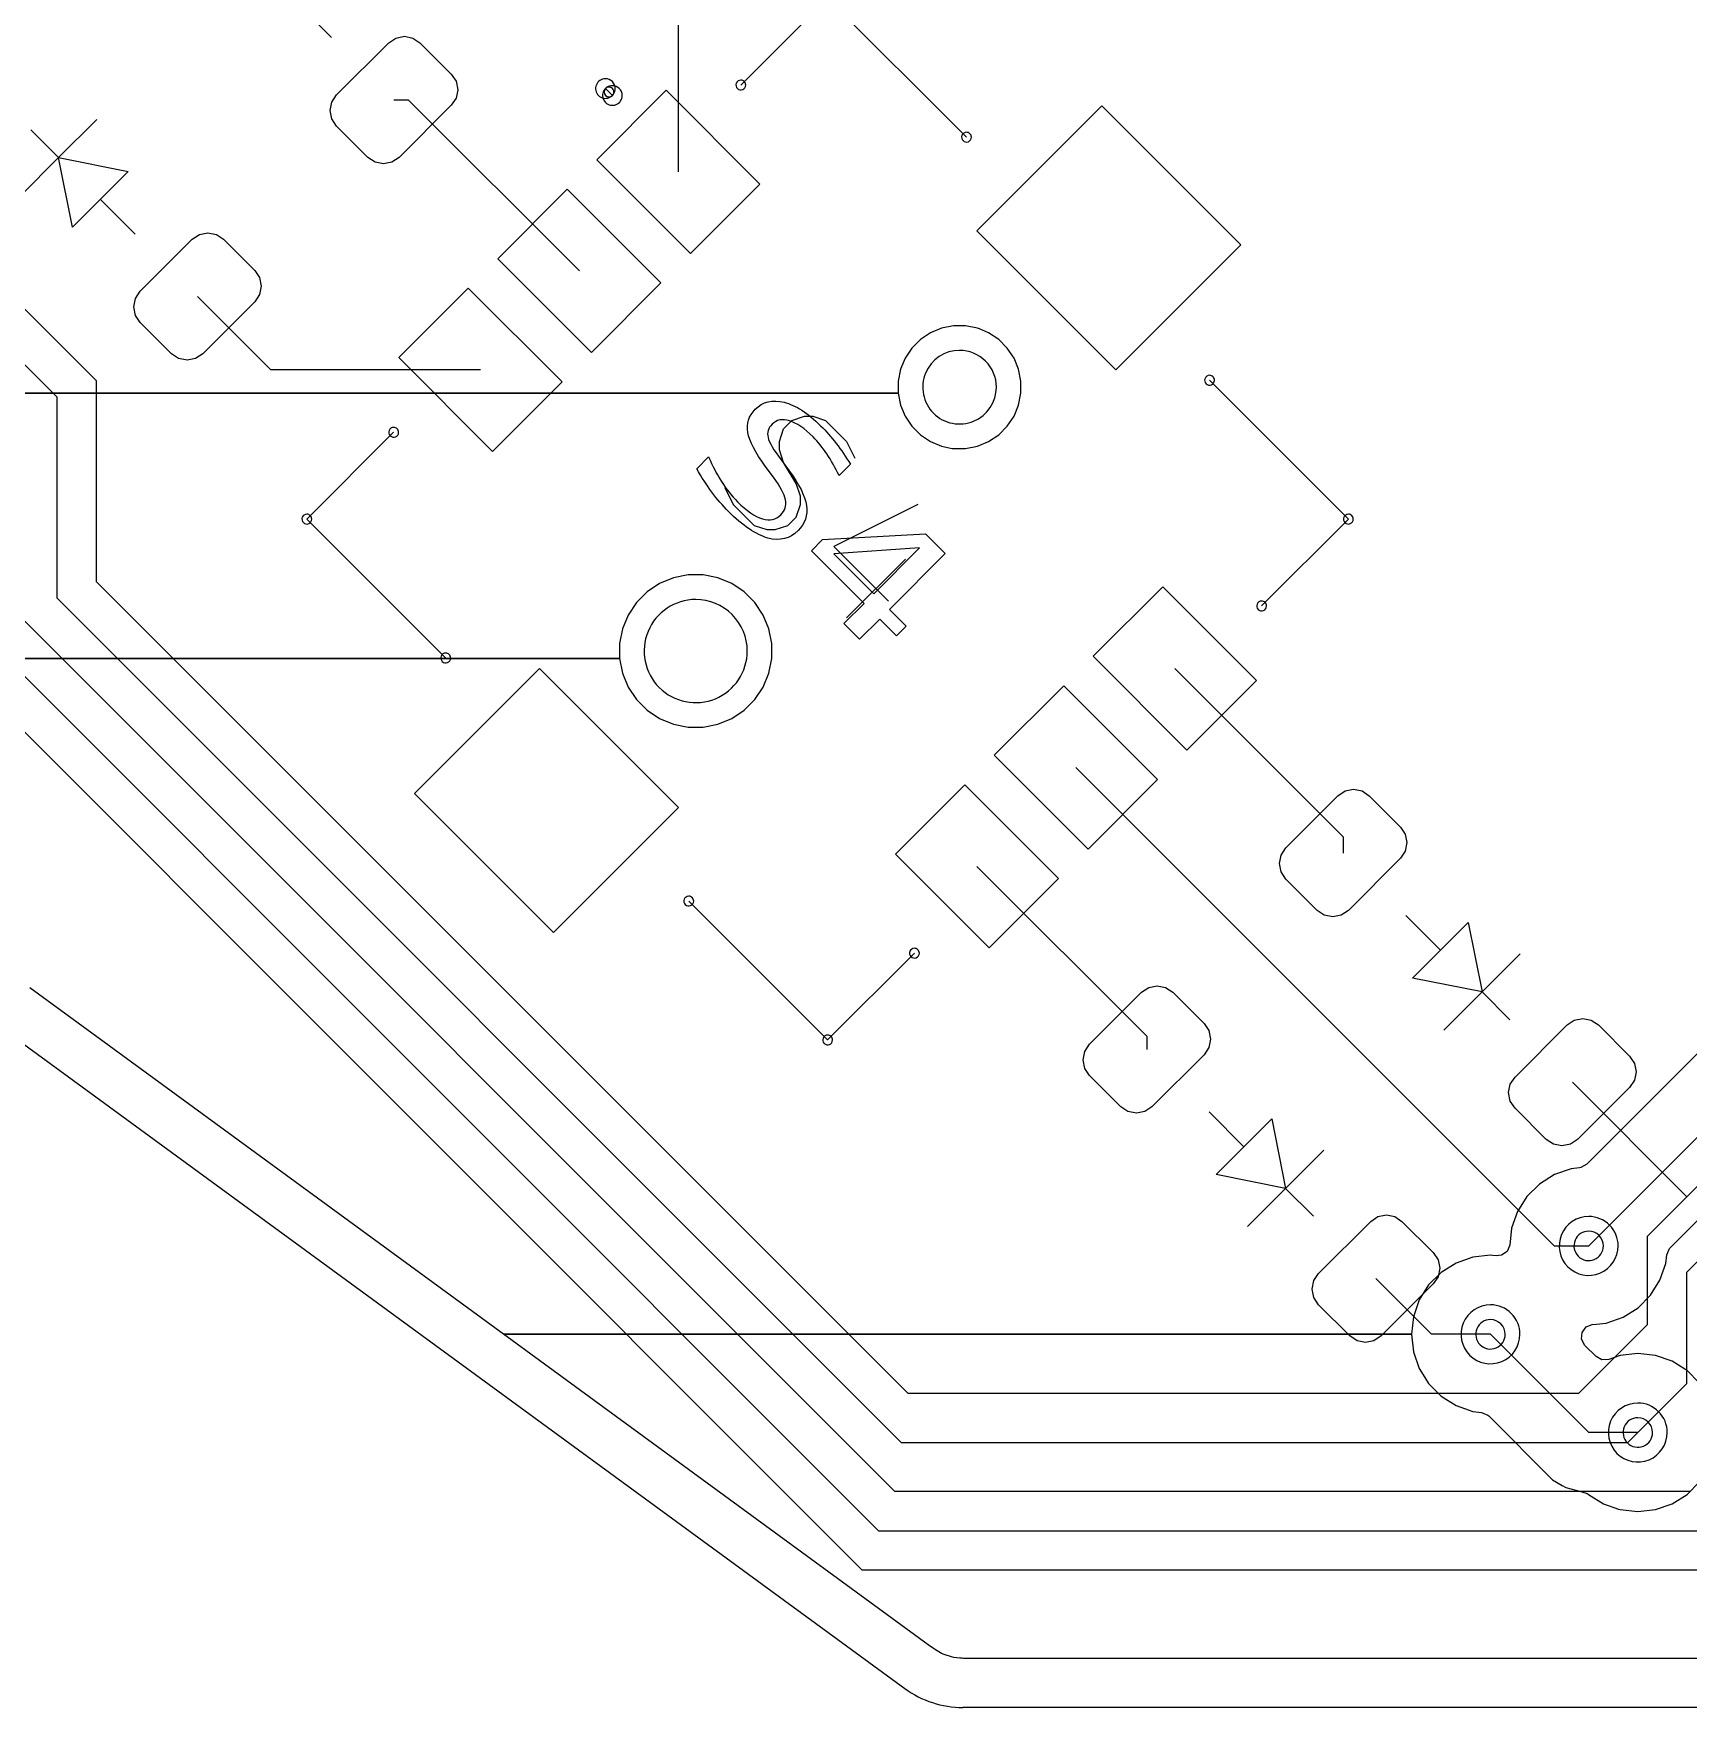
# Model space of a CAD drawing. Header units: millimetres. Extents: x 10 to 287, y 10 to 200.
# Drawn here: x 98.66 to 115.52, y 109.81 to 126.85 of the extents above; entities that cross this region are included whole.
import ezdxf

# ---------------------------------------------------------------- set-up
doc = ezdxf.new("R2010")
doc.units = ezdxf.units.MM
doc.layers.get('0').update_dxf_attribs({"linetype": 'CONTINUOUS'})

msp = doc.modelspace()

# ---------------------------------------------------------------- linework, layer by layer
at = {"color": 7}
for points in [[(101.3435, 127.1637), (101.6971, 126.8101)], [(105.2297, 125.4427), (105.2297, 127.2775)], [(106.75, 127.2105), (105.8661, 126.3266)], [(105.8661, 126.3266), (106.75, 127.2105)], [(106.75, 127.2105), (108.1642, 125.7963)], [(108.1642, 125.7963), (106.75, 127.2105)], [(114.5, 114.5072), (119, 119.0072), (119, 127.0072)], [(104.2221, 124.4351), (102.4835, 126.1737), (102.3335, 126.1737)], [(104.4873, 126.2913), (104.558, 126.2206)], [(96.5874, 126.0311), (99.3, 123.3185)], [(98.9192, 125.588), (99.3081, 125.9769)], [(98.6364, 125.8708), (98.9192, 125.588), (98.5303, 125.1991)], [(98.9192, 125.588), (99.6263, 125.4465)], [(99.0607, 124.8809), (98.9192, 125.588)], [(99.6263, 125.4465), (99.0607, 124.8809)], [(99.3435, 125.1637), (99.6971, 124.8101)], [(97.2456, 124.8072), (98.9, 123.1528)], [(101.0797, 123.4275), (100.3335, 124.1737)], [(97.2844, 123.1891), (107.468, 123.1891), (107.492, 123.0683), (107.492, 123.0682), (107.5392, 122.9544), (107.5392, 122.9544), (107.6076, 122.852), (107.6076, 122.852), (107.6948, 122.7648), (107.6948, 122.7648), (107.7972, 122.6964), (107.7972, 122.6964), (107.7972, 122.6964), (107.9111, 122.6492), (108.0181, 122.6279), (108.0319, 122.6252), (108.0319, 122.6252), (108.0319, 122.6252), (108.1551, 122.6252), (108.1551, 122.6252), (108.276, 122.6492), (108.3898, 122.6964), (108.4922, 122.7648), (108.5794, 122.852), (108.6478, 122.9544), (108.695, 123.0683), (108.719, 123.1891), (108.719, 123.3123), (108.695, 123.4332), (108.6478, 123.547), (108.6478, 123.547), (108.6478, 123.547), (108.5794, 123.6494), (108.5794, 123.6494), (108.4922, 123.7366), (108.4922, 123.7366), (108.3898, 123.805), (108.3898, 123.805), (108.297, 123.8435), (108.276, 123.8522), (108.276, 123.8522), (108.2759, 123.8522), (108.1551, 123.8762), (108.1551, 123.8762), (108.0319, 123.8762), (108.0319, 123.8762), (107.9111, 123.8522), (107.911, 123.8522), (107.7972, 123.805), (107.7972, 123.805), (107.6948, 123.7366), (107.6948, 123.7366), (107.6076, 123.6494), (107.6076, 123.6494), (107.5392, 123.547), (107.5392, 123.547), (107.492, 123.4332), (107.492, 123.4331), (107.468, 123.3123), (107.468, 123.1891), (97.2844, 123.1891)], [(103.2145, 123.4275), (101.0797, 123.4275)], [(99.3, 123.3185), (99.3, 121.2729)], [(110.6391, 123.3214), (112.0533, 121.9072)], [(112.0533, 121.9072), (110.6391, 123.3214)], [(98.9, 123.1528), (98.9, 121.1072)], [(105.7024, 122.2281), (105.788, 122.057), (106.0018, 121.8432), (106.1301, 121.8004), (106.2156, 121.8004), (106.3439, 121.8432), (106.4294, 121.9287), (106.4722, 122.057), (106.4722, 122.1425), (106.4294, 122.2708), (106.3011, 122.4846), (106.2584, 122.6129), (106.2584, 122.6985), (106.3011, 122.8268), (106.3867, 122.9123), (106.5149, 122.955), (106.6005, 122.955), (106.7288, 122.9123), (106.9426, 122.6985), (107.0281, 122.5274)], [(98.1, 122.8214), (98.1, 120.7758), (107.2686, 111.6072)], [(102.3306, 122.7911), (101.4467, 121.9072)], [(101.4467, 121.9072), (102.3306, 122.7911)], [(105.416844, 122.419549), (105.538449, 122.541154)], [(106.198598, 122.334672), (106.114827, 122.446501)], [(106.275412, 122.511613), (106.357797, 122.399996)], [(106.981855, 122.465807), (106.866681, 122.350633)], [(107.6696, 122.057), (106.8143, 121.6294), (107.3702, 121.0735)], [(101.4467, 121.9072), (102.8609, 120.493)], [(102.8609, 120.493), (101.4467, 121.9072)], [(112.0533, 121.9072), (111.1694, 121.0233)], [(111.1694, 121.0233), (112.0533, 121.9072)], [(107.5413, 121.5011), (106.9426, 120.9024)], [(88.895, 120.4873), (104.631, 120.4873), (104.6608, 120.3375), (104.6608, 120.3375), (104.7193, 120.1964), (104.7193, 120.1964), (104.8041, 120.0693), (104.8041, 120.0693), (104.9121, 119.9613), (104.9121, 119.9613), (105.0392, 119.8765), (105.0392, 119.8765), (105.0392, 119.8765), (105.1803, 119.818), (105.3301, 119.7882), (105.3301, 119.7882), (105.3301, 119.7882), (105.4829, 119.7882), (105.4829, 119.7882), (105.6327, 119.818), (105.7738, 119.8765), (105.9008, 119.9613), (106.0089, 120.0693), (106.0937, 120.1964), (106.1522, 120.3375), (106.182, 120.4873), (106.182, 120.6401), (106.1522, 120.7899), (106.0937, 120.931), (106.0937, 120.931), (106.0937, 120.931), (106.0089, 121.058), (106.0089, 121.0581), (105.9009, 121.1661), (105.9008, 121.1661), (105.7738, 121.2509), (105.7738, 121.2509), (105.6327, 121.3094), (105.6327, 121.3094), (105.4829, 121.3392), (105.4829, 121.3392), (105.3301, 121.3392), (105.3301, 121.3392), (105.1803, 121.3094), (105.1803, 121.3094), (105.0392, 121.2509), (105.0392, 121.2509), (104.9121, 121.1661), (104.9121, 121.1661), (104.8041, 121.0581), (104.8041, 121.058), (104.7193, 120.931), (104.7193, 120.931), (104.6608, 120.7899), (104.6608, 120.7899), (104.631, 120.6401), (104.631, 120.4873), (88.895, 120.4873)], [(99.3, 121.2729), (107.5657, 113.0072)], [(98.9, 121.1072), (107.5, 112.5072)], [(107.4343, 112.0072), (98.5, 120.9415)], [(115.5, 115.0072), (121.5, 121.0072)], [(107.1029, 111.2072), (97.7, 120.6101)], [(110.2855, 120.3869), (112, 118.6725), (112, 118.5072)], [(109.2779, 119.3793), (114.15, 114.5072)], [(118.3632, 119.2196), (114.4815, 115.3379), (114.4201, 115.3044), (114.4077, 115.3024), (114.3207, 115.2926), (114.1505, 115.233), (113.9977, 115.137), (113.8702, 115.0095), (113.7742, 114.8567), (113.7146, 114.6865), (113.7146, 114.6865), (113.6954, 114.5155), (113.6683, 114.4511), (113.6107, 114.4116), (113.5583, 114.4062), (113.5234, 114.4101), (113.5, 114.4128), (113.5, 114.4128), (113.5, 114.4128), (113.5, 114.4128), (113.3207, 114.3926), (113.3207, 114.3926), (113.1505, 114.333), (112.9977, 114.237), (112.8702, 114.1095), (112.7742, 113.9567), (112.7146, 113.7865), (112.7146, 113.7865), (112.6944, 113.6072), (112.6944, 113.6072), (103.4504, 113.6072), (98.6249, 117.1351)], [(115.5, 114.2398), (120.2674, 119.0072)], [(115.6298, 113.1095), (115.5023, 113.237), (115.4801, 113.2509), (115.3495, 113.333), (115.1793, 113.3926), (115.1792, 113.3926), (115, 113.4128), (115, 113.4128), (114.8207, 113.3926), (114.8207, 113.3926), (114.704, 113.3517), (114.6342, 113.3482), (114.5754, 113.3811), (114.4617, 113.4947), (114.4282, 113.5561), (114.4332, 113.6257), (114.4751, 113.6817), (114.5355, 113.7056), (114.5805, 113.7107), (114.6792, 113.7218), (114.6793, 113.7218), (114.6793, 113.7218), (114.8495, 113.7814), (115.0023, 113.8774), (115.1298, 114.0049), (115.2258, 114.1577), (115.2854, 114.3279), (115.2952, 114.4149), (115.3222, 114.4793), (115.3307, 114.4887), (119.3585, 118.5165)], [(108.2703, 118.3717), (110, 116.6419), (110, 116.5072)], [(105.3358, 118.0181), (106.75, 116.6039)], [(106.75, 116.6039), (105.3358, 118.0181)], [(112.9899, 117.5173), (112.6364, 117.8708)], [(112.7071, 117.2344), (113.2728, 117.8001)], [(113.2728, 117.8001), (113.4142, 117.093), (112.7071, 117.2344)], [(107.6339, 117.4878), (106.75, 116.6039)], [(106.75, 116.6039), (107.6339, 117.4878)], [(113.4142, 117.093), (113.8031, 117.4819)], [(97.791, 117.1248), (107.5364, 109.9999)], [(113.4142, 117.093), (113.0253, 116.7041)], [(113.6971, 116.8101), (113.4142, 117.093)], [(115.5, 115.0072), (114.3335, 116.1737)], [(110.9899, 115.5173), (110.6364, 115.8708)], [(110.7071, 115.2344), (111.2728, 115.8001)], [(111.2728, 115.8001), (111.4142, 115.093), (110.7071, 115.2344)], [(111.4142, 115.093), (111.8031, 115.4819)], [(111.4142, 115.093), (111.0253, 114.7041)], [(111.6971, 114.8101), (111.4142, 115.093)], [(115.1, 114.6072), (115.5, 115.0072)], [(114.4, 113.0072), (115.1, 113.7072), (115.1, 114.6072)], [(114.15, 114.5072), (114.5, 114.5072)], [(115.5, 113.1072), (115.5, 114.2398)], [(112.9, 113.6072), (112.3335, 114.1737)], [(117.8582, 110.3077), (108.1331, 110.3077), (108.1201, 110.3084), (108.0968, 110.3108), (108.0353, 110.3173), (108.0098, 110.3228), (107.935, 110.3472), (107.9112, 110.3579), (107.8373, 110.4008), (107.8264, 110.4079), (107.7744, 110.4459), (107.7744, 110.4459), (103.4504, 113.6072), (112.6944, 113.6072), (112.7146, 113.428), (112.7146, 113.4279), (112.7742, 113.2577), (112.8315, 113.1666), (112.8702, 113.1049), (112.9977, 112.9774), (113.1505, 112.8814), (113.3207, 112.8218), (113.4077, 112.812), (113.4721, 112.785), (113.4815, 112.7765), (114.1313, 112.1267), (114.1313, 112.1267), (114.1313, 112.1267), (114.2306, 112.0693), (114.2682, 112.0476), (114.4209, 112.0067), (114.4209, 112.0067), (114.429, 112.0056), (114.4287, 112.0034), (114.4846, 111.987), (114.4949, 111.9796), (114.4977, 111.9774), (114.4977, 111.9774), (114.6505, 111.8814), (114.804, 111.8277), (114.8207, 111.8218), (114.8207, 111.8218), (115, 111.8016), (115, 111.8016), (115, 111.8016), (115.1792, 111.8218), (115.1793, 111.8218), (115.1793, 111.8218), (115.3495, 111.8814), (115.5023, 111.9774), (115.6298, 112.1049)], [(113.5, 113.6072), (112.9, 113.6072)], [(114.5, 112.6072), (113.5, 113.6072)], [(107.5657, 113.0072), (114.4, 113.0072)], [(115, 112.6072), (115.5, 113.1072)], [(107.5, 112.5072), (114.9, 112.5072)], [(115, 112.6072), (114.5, 112.6072)], [(114.9, 112.5072), (115, 112.6072)], [(115.5333, 112.0072), (107.4343, 112.0072)], [(107.2686, 111.6072), (116.0343, 111.6072)], [(116.2, 111.2072), (107.1029, 111.2072)], [(144.5, 109.8072), (108.1266, 109.8072)]]:
    msp.add_lwpolyline(points, dxfattribs=at)
for points in [[(102.2804, 126.7571), (102.3534, 126.8059), (102.4395, 126.823), (102.5256, 126.8059), (102.5986, 126.7571), (102.9168, 126.4389), (102.9656, 126.3659), (102.9827, 126.2798), (102.9656, 126.1937), (102.9168, 126.1207), (102.3865, 125.5904), (102.3135, 125.5416), (102.2274, 125.5245), (102.1413, 125.5416), (102.0683, 125.5904), (101.7501, 125.9086), (101.7013, 125.9816), (101.6842, 126.0677), (101.7013, 126.1538), (101.7501, 126.2268)], [(102.2804, 126.7571), (102.3534, 126.8059), (102.4395, 126.823), (102.5256, 126.8059), (102.5986, 126.7571), (102.9168, 126.4389), (102.9656, 126.3659), (102.9827, 126.2798), (102.9656, 126.1937), (102.9168, 126.1207), (102.3865, 125.5904), (102.3135, 125.5416), (102.2274, 125.5245), (102.1413, 125.5416), (102.0683, 125.5904), (101.7501, 125.9086), (101.7013, 125.9816), (101.6842, 126.0677), (101.7013, 126.1538), (101.7501, 126.2268)], [(102.2804, 126.7571), (102.3534, 126.8059), (102.4395, 126.823), (102.5256, 126.8059), (102.5986, 126.7571), (102.9168, 126.4389), (102.9656, 126.3659), (102.9827, 126.2798), (102.9656, 126.1937), (102.9168, 126.1207), (102.3865, 125.5904), (102.3135, 125.5416), (102.2274, 125.5245), (102.1413, 125.5416), (102.0683, 125.5904), (101.7501, 125.9086), (101.7013, 125.9816), (101.6842, 126.0677), (101.7013, 126.1538), (101.7501, 126.2268)], [(104.4873, 126.3913)], [(104.558, 126.3206)], [(105.8661, 126.3766)], [(105.3535, 124.6119), (104.3989, 125.5665), (105.106, 126.2736), (106.0606, 125.319)], [(105.3535, 124.6119), (104.3989, 125.5665), (105.106, 126.2736), (106.0606, 125.319)], [(105.3535, 124.6119), (104.3989, 125.5665), (105.106, 126.2736), (106.0606, 125.319)], [(109.6845, 123.4275), (108.2703, 124.8417), (109.5431, 126.1145), (110.9573, 124.7003)], [(109.6845, 123.4275), (108.2703, 124.8417), (109.5431, 126.1145), (110.9573, 124.7003)], [(109.6845, 123.4275), (108.2703, 124.8417), (109.5431, 126.1145), (110.9573, 124.7003)], [(108.1642, 125.8463)], [(104.3458, 123.6043), (103.3912, 124.5589), (104.0983, 125.266), (105.0529, 124.3114)], [(104.3458, 123.6043), (103.3912, 124.5589), (104.0983, 125.266), (105.0529, 124.3114)], [(104.3458, 123.6043), (103.3912, 124.5589), (104.0983, 125.266), (105.0529, 124.3114)], [(100.2804, 124.7571), (100.3534, 124.8059), (100.4395, 124.823), (100.5256, 124.8059), (100.5986, 124.7571), (100.9168, 124.4389), (100.9656, 124.3659), (100.9827, 124.2798), (100.9656, 124.1937), (100.9168, 124.1207), (100.3865, 123.5904), (100.3135, 123.5416), (100.2274, 123.5245), (100.1413, 123.5416), (100.0683, 123.5904), (99.7501, 123.9086), (99.7013, 123.9816), (99.6842, 124.0677), (99.7013, 124.1538), (99.7501, 124.2268)], [(100.2804, 124.7571), (100.3534, 124.8059), (100.4395, 124.823), (100.5256, 124.8059), (100.5986, 124.7571), (100.9168, 124.4389), (100.9656, 124.3659), (100.9827, 124.2798), (100.9656, 124.1937), (100.9168, 124.1207), (100.3865, 123.5904), (100.3135, 123.5416), (100.2274, 123.5245), (100.1413, 123.5416), (100.0683, 123.5904), (99.7501, 123.9086), (99.7013, 123.9816), (99.6842, 124.0677), (99.7013, 124.1538), (99.7501, 124.2268)], [(100.2804, 124.7571), (100.3534, 124.8059), (100.4395, 124.823), (100.5256, 124.8059), (100.5986, 124.7571), (100.9168, 124.4389), (100.9656, 124.3659), (100.9827, 124.2798), (100.9656, 124.1937), (100.9168, 124.1207), (100.3865, 123.5904), (100.3135, 123.5416), (100.2274, 123.5245), (100.1413, 123.5416), (100.0683, 123.5904), (99.7501, 123.9086), (99.7013, 123.9816), (99.6842, 124.0677), (99.7013, 124.1538), (99.7501, 124.2268)], [(103.3382, 122.5966), (102.3836, 123.5512), (103.0907, 124.2583), (104.0453, 123.3037)], [(103.3382, 122.5966), (102.3836, 123.5512), (103.0907, 124.2583), (104.0453, 123.3037)], [(103.3382, 122.5966), (102.3836, 123.5512), (103.0907, 124.2583), (104.0453, 123.3037)], [(108.0935, 123.6257)], [(108.0935, 123.6257)], [(108.0935, 123.6257)], [(108.0935, 123.6257)], [(108.0935, 123.6257)], [(108.0935, 123.6257)], [(110.6391, 123.3714)], [(102.3306, 122.8411)], [(106.981783, 122.465862)], [(101.4467, 121.9572)], [(101.4467, 121.9572)], [(112.0533, 121.9572)], [(112.0533, 121.9572)], [(107.745986, 121.758972), (107.947943, 121.557015), (107.379087, 120.988159), (107.548453, 120.818793), (107.450234, 120.720573), (107.280867, 120.889939), (107.075074, 120.684146), (106.915253, 120.843966), (107.121047, 121.04976), (106.585138, 121.585669), (106.699143, 121.699674)], [(107.685233, 121.613931), (106.813762, 121.553484), (107.219274, 121.147972)], [(110.4093, 119.5561), (109.4547, 120.5107), (110.1618, 121.2178), (111.1164, 120.2632)], [(110.4093, 119.5561), (109.4547, 120.5107), (110.1618, 121.2178), (111.1164, 120.2632)], [(110.4093, 119.5561), (109.4547, 120.5107), (110.1618, 121.2178), (111.1164, 120.2632)], [(105.4065, 121.0887)], [(105.4065, 121.0887)], [(105.4065, 121.0887)], [(105.4065, 121.0887)], [(105.4065, 121.0887)], [(105.4065, 121.0887)], [(111.1694, 121.0733)], [(102.8609, 120.543)], [(103.9569, 117.6999), (102.5427, 119.1141), (103.8155, 120.3869), (105.2297, 118.9727)], [(103.9569, 117.6999), (102.5427, 119.1141), (103.8155, 120.3869), (105.2297, 118.9727)], [(103.9569, 117.6999), (102.5427, 119.1141), (103.8155, 120.3869), (105.2297, 118.9727)], [(109.4017, 118.5484), (108.4471, 119.503), (109.1542, 120.2101), (110.1088, 119.2555)], [(109.4017, 118.5484), (108.4471, 119.503), (109.1542, 120.2101), (110.1088, 119.2555)], [(109.4017, 118.5484), (108.4471, 119.503), (109.1542, 120.2101), (110.1088, 119.2555)], [(108.394, 117.5408), (107.4394, 118.4954), (108.1465, 119.2025), (109.1011, 118.2479)], [(108.394, 117.5408), (107.4394, 118.4954), (108.1465, 119.2025), (109.1011, 118.2479)], [(108.394, 117.5408), (107.4394, 118.4954), (108.1465, 119.2025), (109.1011, 118.2479)], [(112.053, 117.9238), (111.98, 117.8751), (111.8939, 117.8579), (111.8078, 117.8751), (111.7348, 117.9238), (111.4166, 118.242), (111.3679, 118.315), (111.3507, 118.4011), (111.3679, 118.4872), (111.4166, 118.5602), (111.947, 119.0906), (112.02, 119.1393), (112.1061, 119.1565), (112.1922, 119.1393), (112.2652, 119.0906), (112.5834, 118.7724), (112.6321, 118.6994), (112.6493, 118.6133), (112.6321, 118.5272), (112.5834, 118.4542)], [(112.053, 117.9238), (111.98, 117.8751), (111.8939, 117.8579), (111.8078, 117.8751), (111.7348, 117.9238), (111.4166, 118.242), (111.3679, 118.315), (111.3507, 118.4011), (111.3679, 118.4872), (111.4166, 118.5602), (111.947, 119.0906), (112.02, 119.1393), (112.1061, 119.1565), (112.1922, 119.1393), (112.2652, 119.0906), (112.5834, 118.7724), (112.6321, 118.6994), (112.6493, 118.6133), (112.6321, 118.5272), (112.5834, 118.4542)], [(112.053, 117.9238), (111.98, 117.8751), (111.8939, 117.8579), (111.8078, 117.8751), (111.7348, 117.9238), (111.4166, 118.242), (111.3679, 118.315), (111.3507, 118.4011), (111.3679, 118.4872), (111.4166, 118.5602), (111.947, 119.0906), (112.02, 119.1393), (112.1061, 119.1565), (112.1922, 119.1393), (112.2652, 119.0906), (112.5834, 118.7724), (112.6321, 118.6994), (112.6493, 118.6133), (112.6321, 118.5272), (112.5834, 118.4542)], [(105.3358, 118.0681)], [(107.6339, 117.5378)], [(110.053, 115.9238), (109.98, 115.8751), (109.8939, 115.8579), (109.8078, 115.8751), (109.7348, 115.9238), (109.4166, 116.242), (109.3679, 116.315), (109.3507, 116.4011), (109.3679, 116.4872), (109.4166, 116.5602), (109.947, 117.0906), (110.02, 117.1393), (110.1061, 117.1565), (110.1922, 117.1393), (110.2652, 117.0906), (110.5834, 116.7724), (110.6321, 116.6994), (110.6493, 116.6133), (110.6321, 116.5272), (110.5834, 116.4542)], [(110.053, 115.9238), (109.98, 115.8751), (109.8939, 115.8579), (109.8078, 115.8751), (109.7348, 115.9238), (109.4166, 116.242), (109.3679, 116.315), (109.3507, 116.4011), (109.3679, 116.4872), (109.4166, 116.5602), (109.947, 117.0906), (110.02, 117.1393), (110.1061, 117.1565), (110.1922, 117.1393), (110.2652, 117.0906), (110.5834, 116.7724), (110.6321, 116.6994), (110.6493, 116.6133), (110.6321, 116.5272), (110.5834, 116.4542)], [(110.053, 115.9238), (109.98, 115.8751), (109.8939, 115.8579), (109.8078, 115.8751), (109.7348, 115.9238), (109.4166, 116.242), (109.3679, 116.315), (109.3507, 116.4011), (109.3679, 116.4872), (109.4166, 116.5602), (109.947, 117.0906), (110.02, 117.1393), (110.1061, 117.1565), (110.1922, 117.1393), (110.2652, 117.0906), (110.5834, 116.7724), (110.6321, 116.6994), (110.6493, 116.6133), (110.6321, 116.5272), (110.5834, 116.4542)], [(114.3865, 115.5904), (114.3135, 115.5416), (114.2274, 115.5245), (114.1413, 115.5416), (114.0683, 115.5904), (113.7501, 115.9086), (113.7013, 115.9816), (113.6842, 116.0677), (113.7013, 116.1538), (113.7501, 116.2268), (114.2804, 116.7571), (114.3534, 116.8059), (114.4395, 116.823), (114.5256, 116.8059), (114.5986, 116.7571), (114.9168, 116.4389), (114.9656, 116.3659), (114.9827, 116.2798), (114.9656, 116.1937), (114.9168, 116.1207)], [(114.3865, 115.5904), (114.3135, 115.5416), (114.2274, 115.5245), (114.1413, 115.5416), (114.0683, 115.5904), (113.7501, 115.9086), (113.7013, 115.9816), (113.6842, 116.0677), (113.7013, 116.1538), (113.7501, 116.2268), (114.2804, 116.7571), (114.3534, 116.8059), (114.4395, 116.823), (114.5256, 116.8059), (114.5986, 116.7571), (114.9168, 116.4389), (114.9656, 116.3659), (114.9827, 116.2798), (114.9656, 116.1937), (114.9168, 116.1207)], [(114.3865, 115.5904), (114.3135, 115.5416), (114.2274, 115.5245), (114.1413, 115.5416), (114.0683, 115.5904), (113.7501, 115.9086), (113.7013, 115.9816), (113.6842, 116.0677), (113.7013, 116.1538), (113.7501, 116.2268), (114.2804, 116.7571), (114.3534, 116.8059), (114.4395, 116.823), (114.5256, 116.8059), (114.5986, 116.7571), (114.9168, 116.4389), (114.9656, 116.3659), (114.9827, 116.2798), (114.9656, 116.1937), (114.9168, 116.1207)], [(106.75, 116.6539)], [(106.75, 116.6539)], [(112.3865, 113.5904), (112.3135, 113.5416), (112.2274, 113.5245), (112.1413, 113.5416), (112.0683, 113.5904), (111.7501, 113.9086), (111.7013, 113.9816), (111.6842, 114.0677), (111.7013, 114.1538), (111.7501, 114.2268), (112.2804, 114.7571), (112.3534, 114.8059), (112.4395, 114.823), (112.5256, 114.8059), (112.5986, 114.7571), (112.9168, 114.4389), (112.9656, 114.3659), (112.9827, 114.2798), (112.9656, 114.1937), (112.9168, 114.1207)], [(112.3865, 113.5904), (112.3135, 113.5416), (112.2274, 113.5245), (112.1413, 113.5416), (112.0683, 113.5904), (111.7501, 113.9086), (111.7013, 113.9816), (111.6842, 114.0677), (111.7013, 114.1538), (111.7501, 114.2268), (112.2804, 114.7571), (112.3534, 114.8059), (112.4395, 114.823), (112.5256, 114.8059), (112.5986, 114.7571), (112.9168, 114.4389), (112.9656, 114.3659), (112.9827, 114.2798), (112.9656, 114.1937), (112.9168, 114.1207)], [(112.3865, 113.5904), (112.3135, 113.5416), (112.2274, 113.5245), (112.1413, 113.5416), (112.0683, 113.5904), (111.7501, 113.9086), (111.7013, 113.9816), (111.6842, 114.0677), (111.7013, 114.1538), (111.7501, 114.2268), (112.2804, 114.7571), (112.3534, 114.8059), (112.4395, 114.823), (112.5256, 114.8059), (112.5986, 114.7571), (112.9168, 114.4389), (112.9656, 114.3659), (112.9827, 114.2798), (112.9656, 114.1937), (112.9168, 114.1207)], [(114.5, 114.8072)], [(114.5, 114.8072)], [(114.5, 114.6572)], [(114.5, 114.6572)], [(113.5, 113.9072)], [(113.5, 113.9072)], [(113.5, 113.7572)], [(113.5, 113.7572)], [(115, 112.9072)], [(115, 112.9072)], [(115, 112.7572)], [(115, 112.7572)]]:
    msp.add_lwpolyline(points, close=True, dxfattribs=at)
for points in [[(104.394912, 126.329568), (104.379434, 126.292201), (104.38799, 126.249189), (104.416589, 126.220589)], [(104.4873, 126.3913), (104.446854, 126.3913), (104.41039, 126.366936), (104.394912, 126.329568)], [(104.558, 126.3206), (104.517554, 126.3206), (104.48109, 126.296236), (104.465612, 126.258868)], [(104.558011, 126.362011), (104.539257, 126.380764), (104.513822, 126.3913), (104.4873, 126.3913)], [(104.535925, 126.304935), (104.518444, 126.309511), (104.499854, 126.304298), (104.4873, 126.2913)], [(104.571635, 126.269225), (104.567059, 126.286707), (104.553407, 126.300359), (104.535925, 126.304935)], [(104.658, 126.2206), (104.658, 126.275828), (104.613228, 126.3206), (104.558, 126.3206)], [(104.5873, 126.2913), (104.5873, 126.317822), (104.576764, 126.343257), (104.558011, 126.362011)], [(105.819906, 126.345734), (105.812167, 126.32705), (105.816445, 126.305545), (105.830745, 126.291245)], [(105.8661, 126.3766), (105.845877, 126.3766), (105.827645, 126.364418), (105.819906, 126.345734)], [(105.901455, 126.361955), (105.892079, 126.371332), (105.879361, 126.3766), (105.8661, 126.3766)], [(105.885234, 126.280406), (105.903918, 126.288145), (105.9161, 126.306377), (105.9161, 126.3266)], [(105.9161, 126.3266), (105.9161, 126.339861), (105.910832, 126.352579), (105.901455, 126.361955)], [(104.416589, 126.220589), (104.445189, 126.19199), (104.488201, 126.183434), (104.525568, 126.198912)], [(104.465612, 126.258868), (104.450134, 126.221501), (104.45869, 126.178489), (104.487289, 126.149889)], [(104.4873, 126.2913), (104.468351, 126.271681), (104.468622, 126.240496), (104.487909, 126.221209)], [(104.487289, 126.149889), (104.515889, 126.12129), (104.558901, 126.112734), (104.596268, 126.128212)], [(104.487909, 126.221209), (104.507196, 126.201922), (104.538381, 126.201651), (104.558, 126.2206)], [(104.525568, 126.198912), (104.562936, 126.21439), (104.5873, 126.250854), (104.5873, 126.2913)], [(104.558, 126.2206), (104.570998, 126.233154), (104.576211, 126.251744), (104.571635, 126.269225)], [(104.596268, 126.128212), (104.633636, 126.14369), (104.658, 126.180154), (104.658, 126.2206)], [(105.830745, 126.291245), (105.845045, 126.276945), (105.86655, 126.272667), (105.885234, 126.280406)], [(108.118006, 125.815434), (108.110267, 125.79675), (108.114545, 125.775245), (108.128845, 125.760945)], [(108.1642, 125.8463), (108.143977, 125.8463), (108.125745, 125.834118), (108.118006, 125.815434)], [(108.199555, 125.831655), (108.190179, 125.841032), (108.177461, 125.8463), (108.1642, 125.8463)], [(108.183334, 125.750106), (108.202018, 125.757845), (108.2142, 125.776077), (108.2142, 125.7963)], [(108.2142, 125.7963), (108.2142, 125.809561), (108.208932, 125.822279), (108.199555, 125.831655)], [(108.128845, 125.760945), (108.143145, 125.746645), (108.16465, 125.742367), (108.183334, 125.750106)], [(108.0935, 123.6257), (107.941827, 123.6257), (107.805088, 123.534334), (107.747045, 123.394206)], [(108.0935, 123.6257), (107.941827, 123.6257), (107.805088, 123.534334), (107.747045, 123.394206)], [(108.0935, 123.6257), (107.941827, 123.6257), (107.805088, 123.534334), (107.747045, 123.394206)], [(108.0935, 123.6257), (107.941827, 123.6257), (107.805088, 123.534334), (107.747045, 123.394206)], [(108.0935, 123.6257), (107.941827, 123.6257), (107.805088, 123.534334), (107.747045, 123.394206)], [(108.0935, 123.6257), (107.941827, 123.6257), (107.805088, 123.534334), (107.747045, 123.394206)], [(108.358665, 123.515865), (108.288339, 123.586191), (108.192956, 123.6257), (108.0935, 123.6257)], [(108.358665, 123.515865), (108.288339, 123.586191), (108.192956, 123.6257), (108.0935, 123.6257)], [(108.358665, 123.515865), (108.288339, 123.586191), (108.192956, 123.6257), (108.0935, 123.6257)], [(108.358665, 123.515865), (108.288339, 123.586191), (108.192956, 123.6257), (108.0935, 123.6257)], [(108.358665, 123.515865), (108.288339, 123.586191), (108.192956, 123.6257), (108.0935, 123.6257)], [(108.358665, 123.515865), (108.288339, 123.586191), (108.192956, 123.6257), (108.0935, 123.6257)], [(108.4685, 123.2507), (108.4685, 123.350156), (108.428991, 123.445539), (108.358665, 123.515865)], [(108.4685, 123.2507), (108.4685, 123.350156), (108.428991, 123.445539), (108.358665, 123.515865)], [(108.4685, 123.2507), (108.4685, 123.350156), (108.428991, 123.445539), (108.358665, 123.515865)], [(108.4685, 123.2507), (108.4685, 123.350156), (108.428991, 123.445539), (108.358665, 123.515865)], [(108.4685, 123.2507), (108.4685, 123.350156), (108.428991, 123.445539), (108.358665, 123.515865)], [(108.4685, 123.2507), (108.4685, 123.350156), (108.428991, 123.445539), (108.358665, 123.515865)], [(107.747045, 123.394206), (107.689002, 123.254078), (107.721086, 123.092784), (107.828335, 122.985535)], [(107.747045, 123.394206), (107.689002, 123.254078), (107.721086, 123.092784), (107.828335, 122.985535)], [(107.747045, 123.394206), (107.689002, 123.254078), (107.721086, 123.092784), (107.828335, 122.985535)], [(107.747045, 123.394206), (107.689002, 123.254078), (107.721086, 123.092784), (107.828335, 122.985535)], [(107.747045, 123.394206), (107.689002, 123.254078), (107.721086, 123.092784), (107.828335, 122.985535)], [(107.747045, 123.394206), (107.689002, 123.254078), (107.721086, 123.092784), (107.828335, 122.985535)], [(108.237006, 122.904245), (108.377134, 122.962288), (108.4685, 123.099027), (108.4685, 123.2507)], [(108.237006, 122.904245), (108.377134, 122.962288), (108.4685, 123.099027), (108.4685, 123.2507)], [(108.237006, 122.904245), (108.377134, 122.962288), (108.4685, 123.099027), (108.4685, 123.2507)], [(108.237006, 122.904245), (108.377134, 122.962288), (108.4685, 123.099027), (108.4685, 123.2507)], [(108.237006, 122.904245), (108.377134, 122.962288), (108.4685, 123.099027), (108.4685, 123.2507)], [(108.237006, 122.904245), (108.377134, 122.962288), (108.4685, 123.099027), (108.4685, 123.2507)], [(110.592906, 123.340534), (110.585167, 123.32185), (110.589445, 123.300345), (110.603745, 123.286045)], [(110.6391, 123.3714), (110.618877, 123.3714), (110.600645, 123.359218), (110.592906, 123.340534)], [(110.603745, 123.286045), (110.618045, 123.271745), (110.63955, 123.267467), (110.658234, 123.275206)], [(110.674455, 123.356755), (110.665079, 123.366132), (110.652361, 123.3714), (110.6391, 123.3714)], [(110.658234, 123.275206), (110.676918, 123.282945), (110.6891, 123.301177), (110.6891, 123.3214)], [(110.6891, 123.3214), (110.6891, 123.334661), (110.683832, 123.347379), (110.674455, 123.356755)], [(106.013043, 123.025351), (106.090216, 123.102523), (106.187862, 123.126484), (106.30598, 123.097231)], [(106.30598, 123.097231), (106.424623, 123.067457), (106.54888, 122.987634), (106.678752, 122.857762)], [(105.937258, 122.788939), (105.921131, 122.879896), (105.946393, 122.9587), (106.013043, 123.025351)], [(106.361057, 122.90888), (106.288932, 122.931111), (106.229875, 122.919232), (106.183885, 122.873242)], [(106.601226, 122.743537), (106.513761, 122.831001), (106.433705, 122.886116), (106.361057, 122.90888)], [(107.828335, 122.985535), (107.935584, 122.878286), (108.096878, 122.846202), (108.237006, 122.904245)], [(107.828335, 122.985535), (107.935584, 122.878286), (108.096878, 122.846202), (108.237006, 122.904245)], [(107.828335, 122.985535), (107.935584, 122.878286), (108.096878, 122.846202), (108.237006, 122.904245)], [(107.828335, 122.985535), (107.935584, 122.878286), (108.096878, 122.846202), (108.237006, 122.904245)], [(107.828335, 122.985535), (107.935584, 122.878286), (108.096878, 122.846202), (108.237006, 122.904245)], [(107.828335, 122.985535), (107.935584, 122.878286), (108.096878, 122.846202), (108.237006, 122.904245)], [(102.284406, 122.810234), (102.276667, 122.79155), (102.280945, 122.770045), (102.295245, 122.755745)], [(102.3306, 122.8411), (102.310377, 122.8411), (102.292145, 122.828918), (102.284406, 122.810234)], [(102.295245, 122.755745), (102.309545, 122.741445), (102.33105, 122.737167), (102.349734, 122.744906)], [(102.365955, 122.826455), (102.356579, 122.835832), (102.343861, 122.8411), (102.3306, 122.8411)], [(102.349734, 122.744906), (102.368418, 122.752645), (102.3806, 122.770877), (102.3806, 122.7911)], [(102.3806, 122.7911), (102.3806, 122.804361), (102.375332, 122.817079), (102.365955, 122.826455)], [(106.114827, 122.446501), (106.012569, 122.58384), (105.95338, 122.697986), (105.937258, 122.788939)], [(106.183885, 122.873242), (106.1453, 122.834658), (106.131695, 122.789799), (106.14307, 122.738665)], [(106.14307, 122.738665), (106.155402, 122.687357), (106.199516, 122.611673), (106.275412, 122.511613)], [(106.742081, 122.571116), (106.698533, 122.635708), (106.651581, 122.693181), (106.601226, 122.743537)], [(106.678752, 122.857762), (106.734411, 122.802103), (106.787425, 122.741683), (106.837795, 122.676502)], [(106.866681, 122.350633), (106.827163, 122.43303), (106.78563, 122.506524), (106.742081, 122.571116)], [(106.837795, 122.676502), (106.888169, 122.611317), (106.936165, 122.541103), (106.981783, 122.465862)], [(105.571736, 122.181643), (105.518005, 122.254079), (105.466375, 122.333381), (105.416844, 122.419549)], [(105.538449, 122.541154), (105.576755, 122.44906), (105.620362, 122.364917), (105.669271, 122.288723)], [(106.357797, 122.399996), (106.460837, 122.263439), (106.519474, 122.145559), (106.533708, 122.046355)], [(105.669271, 122.288723), (105.718179, 122.21253), (105.772848, 122.144219), (105.833277, 122.08379)], [(106.319951, 122.104579), (106.308619, 122.16424), (106.268167, 122.240938), (106.198598, 122.334672)], [(105.737404, 121.987917), (105.681213, 122.044108), (105.62599, 122.108683), (105.571736, 122.181643)], [(105.833277, 122.08379), (105.924979, 121.992087), (106.008996, 121.934574), (106.085325, 121.911249)], [(106.273487, 121.949928), (106.316362, 121.992802), (106.33185, 122.044353), (106.319951, 122.104579)], [(106.533708, 122.046355), (106.548864, 121.947016), (106.520972, 121.861877), (106.450033, 121.790938)], [(101.400506, 121.926334), (101.392767, 121.90765), (101.397045, 121.886145), (101.411345, 121.871845)], [(101.400506, 121.926334), (101.392767, 121.90765), (101.397045, 121.886145), (101.411345, 121.871845)], [(101.4467, 121.9572), (101.426477, 121.9572), (101.408245, 121.945018), (101.400506, 121.926334)], [(101.4467, 121.9572), (101.426477, 121.9572), (101.408245, 121.945018), (101.400506, 121.926334)], [(101.411345, 121.871845), (101.425645, 121.857545), (101.44715, 121.853267), (101.465834, 121.861006)], [(101.411345, 121.871845), (101.425645, 121.857545), (101.44715, 121.853267), (101.465834, 121.861006)], [(101.482055, 121.942555), (101.472679, 121.951932), (101.459961, 121.9572), (101.4467, 121.9572)], [(101.482055, 121.942555), (101.472679, 121.951932), (101.459961, 121.9572), (101.4467, 121.9572)], [(101.465834, 121.861006), (101.484518, 121.868745), (101.4967, 121.886977), (101.4967, 121.9072)], [(101.465834, 121.861006), (101.484518, 121.868745), (101.4967, 121.886977), (101.4967, 121.9072)], [(101.4967, 121.9072), (101.4967, 121.920461), (101.491432, 121.933179), (101.482055, 121.942555)], [(101.4967, 121.9072), (101.4967, 121.920461), (101.491432, 121.933179), (101.482055, 121.942555)], [(106.1416, 121.714676), (106.021086, 121.747887), (105.886354, 121.838967), (105.737404, 121.987917)], [(106.085325, 121.911249), (106.161655, 121.887923), (106.224376, 121.900817), (106.273487, 121.949928)], [(112.007106, 121.926334), (111.999367, 121.90765), (112.003645, 121.886145), (112.017945, 121.871845)], [(112.007106, 121.926334), (111.999367, 121.90765), (112.003645, 121.886145), (112.017945, 121.871845)], [(112.0533, 121.9572), (112.033077, 121.9572), (112.014845, 121.945018), (112.007106, 121.926334)], [(112.0533, 121.9572), (112.033077, 121.9572), (112.014845, 121.945018), (112.007106, 121.926334)], [(112.017945, 121.871845), (112.032245, 121.857545), (112.05375, 121.853267), (112.072434, 121.861006)], [(112.017945, 121.871845), (112.032245, 121.857545), (112.05375, 121.853267), (112.072434, 121.861006)], [(112.088655, 121.942555), (112.079279, 121.951932), (112.066561, 121.9572), (112.0533, 121.9572)], [(112.088655, 121.942555), (112.079279, 121.951932), (112.066561, 121.9572), (112.0533, 121.9572)], [(112.072434, 121.861006), (112.091118, 121.868745), (112.1033, 121.886977), (112.1033, 121.9072)], [(112.072434, 121.861006), (112.091118, 121.868745), (112.1033, 121.886977), (112.1033, 121.9072)], [(112.1033, 121.9072), (112.1033, 121.920461), (112.098032, 121.933179), (112.088655, 121.942555)], [(112.1033, 121.9072), (112.1033, 121.920461), (112.098032, 121.933179), (112.088655, 121.942555)], [(106.450033, 121.790938), (106.365455, 121.70636), (106.262644, 121.680939), (106.1416, 121.714676)], [(105.4065, 121.0887), (105.194157, 121.0887), (105.002723, 120.960788), (104.921463, 120.764609)], [(105.4065, 121.0887), (105.194157, 121.0887), (105.002723, 120.960788), (104.921463, 120.764609)], [(105.4065, 121.0887), (105.194157, 121.0887), (105.002723, 120.960788), (104.921463, 120.764609)], [(105.4065, 121.0887), (105.194157, 121.0887), (105.002723, 120.960788), (104.921463, 120.764609)], [(105.4065, 121.0887), (105.194157, 121.0887), (105.002723, 120.960788), (104.921463, 120.764609)], [(105.4065, 121.0887), (105.194157, 121.0887), (105.002723, 120.960788), (104.921463, 120.764609)], [(105.777731, 120.934931), (105.679274, 121.033388), (105.545739, 121.0887), (105.4065, 121.0887)], [(105.777731, 120.934931), (105.679274, 121.033388), (105.545739, 121.0887), (105.4065, 121.0887)], [(105.777731, 120.934931), (105.679274, 121.033388), (105.545739, 121.0887), (105.4065, 121.0887)], [(105.777731, 120.934931), (105.679274, 121.033388), (105.545739, 121.0887), (105.4065, 121.0887)], [(105.777731, 120.934931), (105.679274, 121.033388), (105.545739, 121.0887), (105.4065, 121.0887)], [(105.777731, 120.934931), (105.679274, 121.033388), (105.545739, 121.0887), (105.4065, 121.0887)], [(111.123206, 121.042434), (111.115467, 121.02375), (111.119745, 121.002245), (111.134045, 120.987945)], [(111.1694, 121.0733), (111.149177, 121.0733), (111.130945, 121.061118), (111.123206, 121.042434)], [(111.204755, 121.058655), (111.195379, 121.068032), (111.182661, 121.0733), (111.1694, 121.0733)], [(111.188534, 120.977106), (111.207218, 120.984845), (111.2194, 121.003077), (111.2194, 121.0233)], [(111.2194, 121.0233), (111.2194, 121.036561), (111.214132, 121.049279), (111.204755, 121.058655)], [(105.9315, 120.5637), (105.9315, 120.702939), (105.876188, 120.836474), (105.777731, 120.934931)], [(105.9315, 120.5637), (105.9315, 120.702939), (105.876188, 120.836474), (105.777731, 120.934931)], [(105.9315, 120.5637), (105.9315, 120.702939), (105.876188, 120.836474), (105.777731, 120.934931)], [(105.9315, 120.5637), (105.9315, 120.702939), (105.876188, 120.836474), (105.777731, 120.934931)], [(105.9315, 120.5637), (105.9315, 120.702939), (105.876188, 120.836474), (105.777731, 120.934931)], [(105.9315, 120.5637), (105.9315, 120.702939), (105.876188, 120.836474), (105.777731, 120.934931)], [(111.134045, 120.987945), (111.148345, 120.973645), (111.16985, 120.969367), (111.188534, 120.977106)], [(104.921463, 120.764609), (104.840203, 120.56843), (104.88512, 120.342618), (105.035269, 120.192469)], [(104.921463, 120.764609), (104.840203, 120.56843), (104.88512, 120.342618), (105.035269, 120.192469)], [(104.921463, 120.764609), (104.840203, 120.56843), (104.88512, 120.342618), (105.035269, 120.192469)], [(104.921463, 120.764609), (104.840203, 120.56843), (104.88512, 120.342618), (105.035269, 120.192469)], [(104.921463, 120.764609), (104.840203, 120.56843), (104.88512, 120.342618), (105.035269, 120.192469)], [(104.921463, 120.764609), (104.840203, 120.56843), (104.88512, 120.342618), (105.035269, 120.192469)], [(102.814706, 120.512134), (102.806967, 120.49345), (102.811245, 120.471945), (102.825545, 120.457645)], [(102.8609, 120.543), (102.840677, 120.543), (102.822445, 120.530818), (102.814706, 120.512134)], [(102.896255, 120.528355), (102.886879, 120.537732), (102.874161, 120.543), (102.8609, 120.543)], [(102.9109, 120.493), (102.9109, 120.506261), (102.905632, 120.518979), (102.896255, 120.528355)], [(105.607409, 120.078663), (105.803588, 120.159923), (105.9315, 120.351357), (105.9315, 120.5637)], [(105.607409, 120.078663), (105.803588, 120.159923), (105.9315, 120.351357), (105.9315, 120.5637)], [(105.607409, 120.078663), (105.803588, 120.159923), (105.9315, 120.351357), (105.9315, 120.5637)], [(105.607409, 120.078663), (105.803588, 120.159923), (105.9315, 120.351357), (105.9315, 120.5637)], [(105.607409, 120.078663), (105.803588, 120.159923), (105.9315, 120.351357), (105.9315, 120.5637)], [(105.607409, 120.078663), (105.803588, 120.159923), (105.9315, 120.351357), (105.9315, 120.5637)], [(102.825545, 120.457645), (102.839845, 120.443345), (102.86135, 120.439067), (102.880034, 120.446806)], [(102.880034, 120.446806), (102.898718, 120.454545), (102.9109, 120.472777), (102.9109, 120.493)], [(105.035269, 120.192469), (105.185418, 120.04232), (105.41123, 119.997403), (105.607409, 120.078663)], [(105.035269, 120.192469), (105.185418, 120.04232), (105.41123, 119.997403), (105.607409, 120.078663)], [(105.035269, 120.192469), (105.185418, 120.04232), (105.41123, 119.997403), (105.607409, 120.078663)], [(105.035269, 120.192469), (105.185418, 120.04232), (105.41123, 119.997403), (105.607409, 120.078663)], [(105.035269, 120.192469), (105.185418, 120.04232), (105.41123, 119.997403), (105.607409, 120.078663)], [(105.035269, 120.192469), (105.185418, 120.04232), (105.41123, 119.997403), (105.607409, 120.078663)], [(105.289606, 118.037234), (105.281867, 118.01855), (105.286145, 117.997045), (105.300445, 117.982745)], [(105.3358, 118.0681), (105.315577, 118.0681), (105.297345, 118.055918), (105.289606, 118.037234)], [(105.300445, 117.982745), (105.314745, 117.968445), (105.33625, 117.964167), (105.354934, 117.971906)], [(105.371155, 118.053455), (105.361779, 118.062832), (105.349061, 118.0681), (105.3358, 118.0681)], [(105.354934, 117.971906), (105.373618, 117.979645), (105.3858, 117.997877), (105.3858, 118.0181)], [(105.3858, 118.0181), (105.3858, 118.031361), (105.380532, 118.044079), (105.371155, 118.053455)], [(107.587706, 117.506934), (107.579967, 117.48825), (107.584245, 117.466745), (107.598545, 117.452445)], [(107.6339, 117.5378), (107.613677, 117.5378), (107.595445, 117.525618), (107.587706, 117.506934)], [(107.598545, 117.452445), (107.612845, 117.438145), (107.63435, 117.433867), (107.653034, 117.441606)], [(107.669255, 117.523155), (107.659879, 117.532532), (107.647161, 117.5378), (107.6339, 117.5378)], [(107.653034, 117.441606), (107.671718, 117.449345), (107.6839, 117.467577), (107.6839, 117.4878)], [(107.6839, 117.4878), (107.6839, 117.501061), (107.678632, 117.513779), (107.669255, 117.523155)], [(106.703806, 116.623034), (106.696067, 116.60435), (106.700345, 116.582845), (106.714645, 116.568545)], [(106.703806, 116.623034), (106.696067, 116.60435), (106.700345, 116.582845), (106.714645, 116.568545)], [(106.75, 116.6539), (106.729777, 116.6539), (106.711545, 116.641718), (106.703806, 116.623034)], [(106.75, 116.6539), (106.729777, 116.6539), (106.711545, 116.641718), (106.703806, 116.623034)], [(106.785355, 116.639255), (106.775979, 116.648632), (106.763261, 116.6539), (106.75, 116.6539)], [(106.785355, 116.639255), (106.775979, 116.648632), (106.763261, 116.6539), (106.75, 116.6539)], [(106.769134, 116.557706), (106.787818, 116.565445), (106.8, 116.583677), (106.8, 116.6039)], [(106.769134, 116.557706), (106.787818, 116.565445), (106.8, 116.583677), (106.8, 116.6039)], [(106.8, 116.6039), (106.8, 116.617161), (106.794732, 116.629879), (106.785355, 116.639255)], [(106.8, 116.6039), (106.8, 116.617161), (106.794732, 116.629879), (106.785355, 116.639255)], [(106.714645, 116.568545), (106.728945, 116.554245), (106.75045, 116.549967), (106.769134, 116.557706)], [(106.714645, 116.568545), (106.728945, 116.554245), (106.75045, 116.549967), (106.769134, 116.557706)], [(114.5, 114.8072), (114.378661, 114.8072), (114.26927, 114.734107), (114.222836, 114.622005)], [(114.5, 114.8072), (114.378661, 114.8072), (114.26927, 114.734107), (114.222836, 114.622005)], [(114.712132, 114.719332), (114.655871, 114.775593), (114.579565, 114.8072), (114.5, 114.8072)], [(114.712132, 114.719332), (114.655871, 114.775593), (114.579565, 114.8072), (114.5, 114.8072)], [(114.8, 114.5072), (114.8, 114.586765), (114.768393, 114.663071), (114.712132, 114.719332)], [(114.8, 114.5072), (114.8, 114.586765), (114.768393, 114.663071), (114.712132, 114.719332)], [(114.222836, 114.622005), (114.176402, 114.509903), (114.202069, 114.380867), (114.287868, 114.295068)], [(114.222836, 114.622005), (114.176402, 114.509903), (114.202069, 114.380867), (114.287868, 114.295068)], [(114.361418, 114.564603), (114.338201, 114.508551), (114.351034, 114.444034), (114.393934, 114.401134)], [(114.361418, 114.564603), (114.338201, 114.508551), (114.351034, 114.444034), (114.393934, 114.401134)], [(114.5, 114.6572), (114.439331, 114.6572), (114.384635, 114.620654), (114.361418, 114.564603)], [(114.5, 114.6572), (114.439331, 114.6572), (114.384635, 114.620654), (114.361418, 114.564603)], [(114.606066, 114.613266), (114.577936, 114.641396), (114.539782, 114.6572), (114.5, 114.6572)], [(114.606066, 114.613266), (114.577936, 114.641396), (114.539782, 114.6572), (114.5, 114.6572)], [(114.65, 114.5072), (114.65, 114.546982), (114.634196, 114.585136), (114.606066, 114.613266)], [(114.65, 114.5072), (114.65, 114.546982), (114.634196, 114.585136), (114.606066, 114.613266)], [(114.393934, 114.401134), (114.436834, 114.358234), (114.501351, 114.345401), (114.557403, 114.368618)], [(114.393934, 114.401134), (114.436834, 114.358234), (114.501351, 114.345401), (114.557403, 114.368618)], [(114.557403, 114.368618), (114.613454, 114.391835), (114.65, 114.446531), (114.65, 114.5072)], [(114.557403, 114.368618), (114.613454, 114.391835), (114.65, 114.446531), (114.65, 114.5072)], [(114.614805, 114.230036), (114.726907, 114.27647), (114.8, 114.385861), (114.8, 114.5072)], [(114.614805, 114.230036), (114.726907, 114.27647), (114.8, 114.385861), (114.8, 114.5072)], [(114.287868, 114.295068), (114.373667, 114.209269), (114.502703, 114.183602), (114.614805, 114.230036)], [(114.287868, 114.295068), (114.373667, 114.209269), (114.502703, 114.183602), (114.614805, 114.230036)], [(113.5, 113.9072), (113.378661, 113.9072), (113.26927, 113.834107), (113.222836, 113.722005)], [(113.5, 113.9072), (113.378661, 113.9072), (113.26927, 113.834107), (113.222836, 113.722005)], [(113.712132, 113.819332), (113.655871, 113.875593), (113.579565, 113.9072), (113.5, 113.9072)], [(113.712132, 113.819332), (113.655871, 113.875593), (113.579565, 113.9072), (113.5, 113.9072)], [(113.222836, 113.722005), (113.176402, 113.609903), (113.202069, 113.480867), (113.287868, 113.395068)], [(113.222836, 113.722005), (113.176402, 113.609903), (113.202069, 113.480867), (113.287868, 113.395068)], [(113.5, 113.7572), (113.439331, 113.7572), (113.384635, 113.720654), (113.361418, 113.664603)], [(113.5, 113.7572), (113.439331, 113.7572), (113.384635, 113.720654), (113.361418, 113.664603)], [(113.606066, 113.713266), (113.577936, 113.741396), (113.539782, 113.7572), (113.5, 113.7572)], [(113.606066, 113.713266), (113.577936, 113.741396), (113.539782, 113.7572), (113.5, 113.7572)], [(113.65, 113.6072), (113.65, 113.646982), (113.634196, 113.685136), (113.606066, 113.713266)], [(113.65, 113.6072), (113.65, 113.646982), (113.634196, 113.685136), (113.606066, 113.713266)], [(113.8, 113.6072), (113.8, 113.686765), (113.768393, 113.763071), (113.712132, 113.819332)], [(113.8, 113.6072), (113.8, 113.686765), (113.768393, 113.763071), (113.712132, 113.819332)], [(113.361418, 113.664603), (113.338201, 113.608551), (113.351034, 113.544034), (113.393934, 113.501134)], [(113.361418, 113.664603), (113.338201, 113.608551), (113.351034, 113.544034), (113.393934, 113.501134)], [(113.557403, 113.468618), (113.613454, 113.491835), (113.65, 113.546531), (113.65, 113.6072)], [(113.557403, 113.468618), (113.613454, 113.491835), (113.65, 113.546531), (113.65, 113.6072)], [(113.614805, 113.330036), (113.726907, 113.37647), (113.8, 113.485861), (113.8, 113.6072)], [(113.614805, 113.330036), (113.726907, 113.37647), (113.8, 113.485861), (113.8, 113.6072)], [(113.287868, 113.395068), (113.373667, 113.309269), (113.502703, 113.283602), (113.614805, 113.330036)], [(113.287868, 113.395068), (113.373667, 113.309269), (113.502703, 113.283602), (113.614805, 113.330036)], [(113.393934, 113.501134), (113.436834, 113.458234), (113.501351, 113.445401), (113.557403, 113.468618)], [(113.393934, 113.501134), (113.436834, 113.458234), (113.501351, 113.445401), (113.557403, 113.468618)], [(115, 112.9072), (114.878661, 112.9072), (114.76927, 112.834107), (114.722836, 112.722005)], [(115, 112.9072), (114.878661, 112.9072), (114.76927, 112.834107), (114.722836, 112.722005)], [(115.212132, 112.819332), (115.155871, 112.875593), (115.079565, 112.9072), (115, 112.9072)], [(115.212132, 112.819332), (115.155871, 112.875593), (115.079565, 112.9072), (115, 112.9072)], [(114.722836, 112.722005), (114.676402, 112.609903), (114.702069, 112.480867), (114.787868, 112.395068)], [(114.722836, 112.722005), (114.676402, 112.609903), (114.702069, 112.480867), (114.787868, 112.395068)], [(115, 112.7572), (114.939331, 112.7572), (114.884635, 112.720654), (114.861418, 112.664603)], [(115, 112.7572), (114.939331, 112.7572), (114.884635, 112.720654), (114.861418, 112.664603)], [(115.106066, 112.713266), (115.077936, 112.741396), (115.039782, 112.7572), (115, 112.7572)], [(115.106066, 112.713266), (115.077936, 112.741396), (115.039782, 112.7572), (115, 112.7572)], [(115.15, 112.6072), (115.15, 112.646982), (115.134196, 112.685136), (115.106066, 112.713266)], [(115.15, 112.6072), (115.15, 112.646982), (115.134196, 112.685136), (115.106066, 112.713266)], [(115.3, 112.6072), (115.3, 112.686765), (115.268393, 112.763071), (115.212132, 112.819332)], [(115.3, 112.6072), (115.3, 112.686765), (115.268393, 112.763071), (115.212132, 112.819332)], [(114.861418, 112.664603), (114.838201, 112.608551), (114.851034, 112.544034), (114.893934, 112.501134)], [(114.861418, 112.664603), (114.838201, 112.608551), (114.851034, 112.544034), (114.893934, 112.501134)], [(114.893934, 112.501134), (114.936834, 112.458234), (115.001351, 112.445401), (115.057403, 112.468618)], [(114.893934, 112.501134), (114.936834, 112.458234), (115.001351, 112.445401), (115.057403, 112.468618)], [(115.057403, 112.468618), (115.113454, 112.491835), (115.15, 112.546531), (115.15, 112.6072)], [(115.057403, 112.468618), (115.113454, 112.491835), (115.15, 112.546531), (115.15, 112.6072)], [(115.114805, 112.330036), (115.226907, 112.37647), (115.3, 112.485861), (115.3, 112.6072)], [(115.114805, 112.330036), (115.226907, 112.37647), (115.3, 112.485861), (115.3, 112.6072)], [(114.787868, 112.395068), (114.873667, 112.309269), (115.002703, 112.283602), (115.114805, 112.330036)], [(114.787868, 112.395068), (114.873667, 112.309269), (115.002703, 112.283602), (115.114805, 112.330036)], [(107.5364, 110), (107.707693, 109.874739), (107.914393, 109.807217), (108.1266, 109.8072)]]:
    msp.add_open_spline(points, degree=3, dxfattribs=at)

doc.saveas('drawing.dxf')
